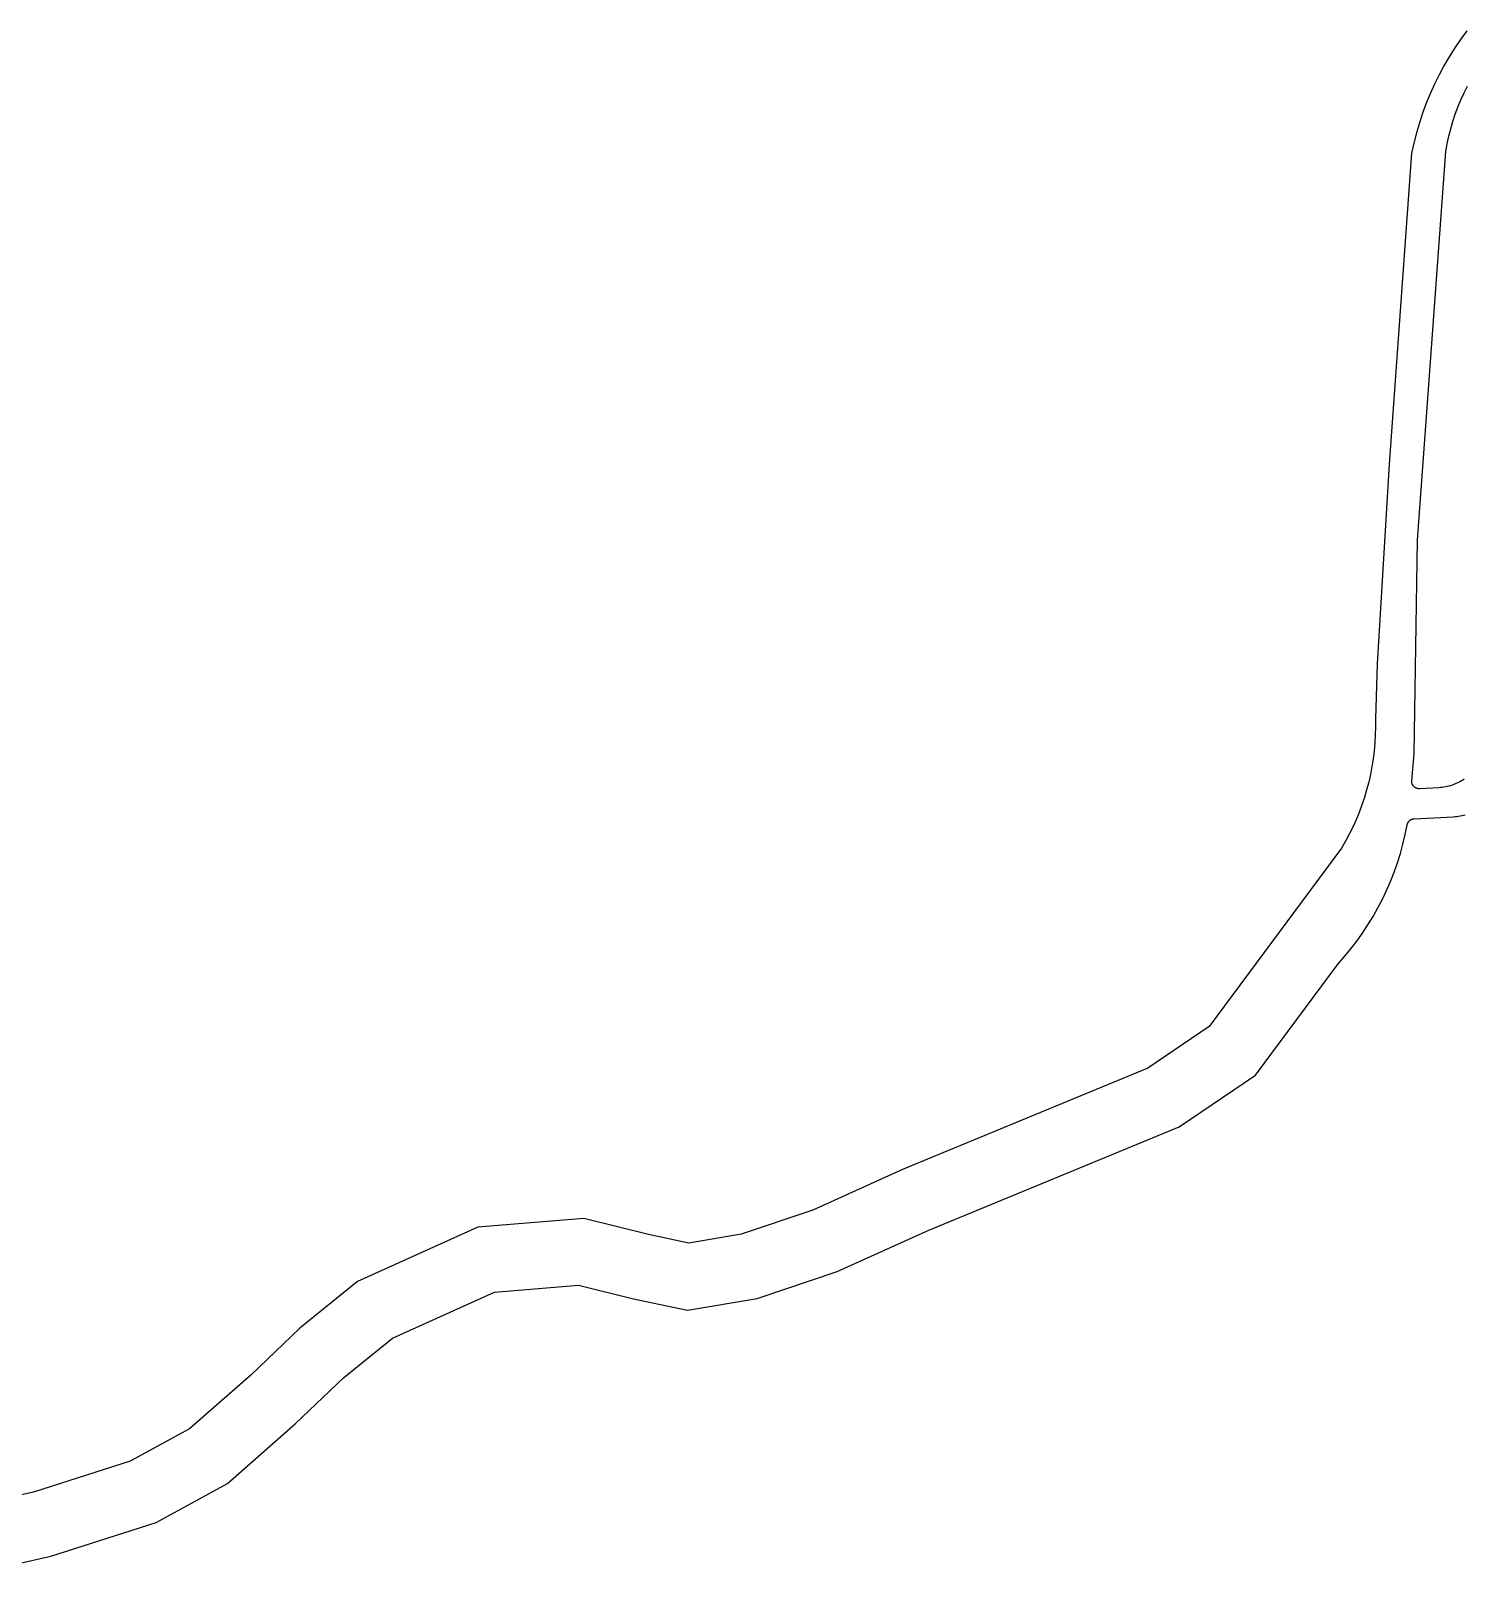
# Model space of a CAD drawing. Header units: millimetres. Extents: x 676447 to 689606, y 7455628 to 7463967.
# Drawn here: x 682360.8 to 682795.8, y 7461007.9 to 7461477.8 of the extents above; entities that cross this region are included whole.
import ezdxf

# ---------------------------------------------------------------- set-up
doc = ezdxf.new("R2010")
doc.units = ezdxf.units.MM
doc.header["$LTSCALE"] = 0.1
doc.header["$MEASUREMENT"] = 0
doc.layers.add('MUB_QUADRAS', color=7, linetype='Continuous')

msp = doc.modelspace()

# ---------------------------------------------------------------- linework, layer by layer
at = {"layer": 'MUB_QUADRAS', "linetype": 'Continuous'}
for points in [[(682796.66, 7461477.76), (682794.79, 7461475.21), (682793.02, 7461472.6), (682791.33, 7461469.93), (682789.74, 7461467.2), (682788.25, 7461464.42), (682786.85, 7461461.59), (682785.55, 7461458.71), (682784.36, 7461455.79), (682783.26, 7461452.83), (682782.27, 7461449.83), (682781.38, 7461446.8), (682780.59, 7461443.74), (682779.92, 7461440.66), (682773.09, 7461346.28), (682769.49, 7461285.7), (682768.93, 7461268.93), (682768.96, 7461266.51), (682768.9, 7461264.09), (682768.77, 7461261.68), (682768.55, 7461259.27), (682768.25, 7461256.87), (682767.88, 7461254.49), (682767.42, 7461252.11), (682766.89, 7461249.76), (682766.28, 7461247.42), (682765.59, 7461245.1), (682764.82, 7461242.81), (682763.98, 7461240.55), (682763.06, 7461238.31), (682762.07, 7461236.11), (682761, 7461233.94), (682759.87, 7461231.81), (682758.66, 7461229.71), (682718.51, 7461175.53), (682699.83, 7461162.93), (682625.39, 7461132.17), (682598.22, 7461119.85), (682576.42, 7461112.51), (682560.53, 7461109.85), (682548.28, 7461112.46), (682528.71, 7461117.34), (682496.47, 7461114.62), (682459.93, 7461098.19), (682442.49, 7461083.97), (682427.54, 7461069.79), (682408.92, 7461053.42), (682390.93, 7461043.59), (682361.63, 7461034.18), (682329.28, 7461026.94)], [(682795.89, 7461250.67), (682795.46, 7461250.39), (682795.02, 7461250.12), (682794.57, 7461249.86), (682794.11, 7461249.62), (682793.65, 7461249.4), (682793.18, 7461249.19), (682792.7, 7461249), (682792.21, 7461248.83), (682791.72, 7461248.67), (682791.23, 7461248.53), (682790.73, 7461248.41), (682790.22, 7461248.3), (682789.71, 7461248.21), (682789.2, 7461248.14), (682788.69, 7461248.09), (682788.18, 7461248.05), (682782.32, 7461247.75), (682782.24, 7461247.75), (682782.16, 7461247.75), (682782.08, 7461247.75), (682782, 7461247.76), (682781.92, 7461247.76), (682781.85, 7461247.77), (682781.77, 7461247.79), (682781.69, 7461247.8), (682781.62, 7461247.82), (682781.54, 7461247.85), (682781.47, 7461247.87), (682781.39, 7461247.9), (682781.32, 7461247.93), (682781.25, 7461247.96), (682781.18, 7461247.99), (682781.11, 7461248.03), (682781.04, 7461248.07), (682780.97, 7461248.11), (682780.91, 7461248.15), (682780.84, 7461248.2), (682780.78, 7461248.25), (682780.72, 7461248.3), (682780.66, 7461248.35), (682780.61, 7461248.41), (682780.55, 7461248.46), (682780.5, 7461248.52), (682780.45, 7461248.58), (682780.4, 7461248.64), (682780.36, 7461248.71), (682780.31, 7461248.77), (682780.27, 7461248.84), (682780.23, 7461248.91), (682780.19, 7461248.97), (682780.16, 7461249.05), (682780.13, 7461249.12), (682780.1, 7461249.19), (682780.07, 7461249.26), (682780.05, 7461249.34), (682780.03, 7461249.41), (682780.01, 7461249.49), (682779.99, 7461249.57), (682779.98, 7461249.64), (682779.97, 7461249.72), (682779.96, 7461249.8), (682779.95, 7461249.88), (682779.95, 7461249.96), (682779.95, 7461250.03), (682779.95, 7461250.11), (682779.96, 7461250.19), (682780.67, 7461258.39), (682781.73, 7461323.24), (682790.27, 7461441.21), (682790.69, 7461443.5), (682791.2, 7461445.78), (682791.78, 7461448.04), (682792.44, 7461450.27), (682793.17, 7461452.49), (682793.98, 7461454.67), (682794.87, 7461456.83), (682795.83, 7461458.96), (682796.86, 7461461.05)], [(682335.88, 7461007.86), (682366.9, 7461014.8), (682398.88, 7461025.07), (682420.5, 7461036.88), (682441.07, 7461054.97), (682455.75, 7461068.89), (682470.57, 7461080.98), (682501.57, 7461094.92), (682527.08, 7461097.07), (682543.76, 7461092.91), (682560.09, 7461089.43), (682581.31, 7461092.99), (682605.59, 7461101.16), (682633.36, 7461113.75), (682709.37, 7461145.16), (682732.58, 7461160.83), (682757.59, 7461194.57), (682759.56, 7461196.81), (682761.46, 7461199.11), (682763.28, 7461201.48), (682765.01, 7461203.91), (682766.66, 7461206.4), (682768.22, 7461208.95), (682769.69, 7461211.55), (682771.06, 7461214.2), (682772.35, 7461216.89), (682773.53, 7461219.63), (682774.63, 7461222.41), (682775.62, 7461225.22), (682776.51, 7461228.07), (682777.31, 7461230.95), (682778, 7461233.85), (682778.59, 7461236.78), (682778.61, 7461236.85), (682778.63, 7461236.93), (682778.65, 7461237), (682778.67, 7461237.08), (682778.7, 7461237.15), (682778.72, 7461237.22), (682778.75, 7461237.29), (682778.79, 7461237.36), (682778.82, 7461237.43), (682778.86, 7461237.5), (682778.9, 7461237.56), (682778.94, 7461237.63), (682778.98, 7461237.69), (682779.03, 7461237.75), (682779.08, 7461237.81), (682779.13, 7461237.87), (682779.18, 7461237.93), (682779.24, 7461237.98), (682779.29, 7461238.04), (682779.35, 7461238.09), (682779.41, 7461238.14), (682779.47, 7461238.18), (682779.53, 7461238.23), (682779.6, 7461238.27), (682779.67, 7461238.31), (682779.73, 7461238.35), (682779.8, 7461238.38), (682779.87, 7461238.42), (682779.94, 7461238.45), (682780.01, 7461238.48), (682780.09, 7461238.5), (682780.16, 7461238.53), (682780.23, 7461238.55), (682780.31, 7461238.57), (682780.38, 7461238.58), (682780.46, 7461238.59), (682780.54, 7461238.61), (682780.61, 7461238.61), (682780.69, 7461238.62), (682792.59, 7461239.24), (682793.1, 7461239.27), (682793.61, 7461239.33), (682794.12, 7461239.4), (682794.63, 7461239.48), (682795.13, 7461239.59), (682795.63, 7461239.71), (682796.13, 7461239.85)]]:
    msp.add_lwpolyline(points, dxfattribs=at)

doc.saveas('drawing.dxf')
